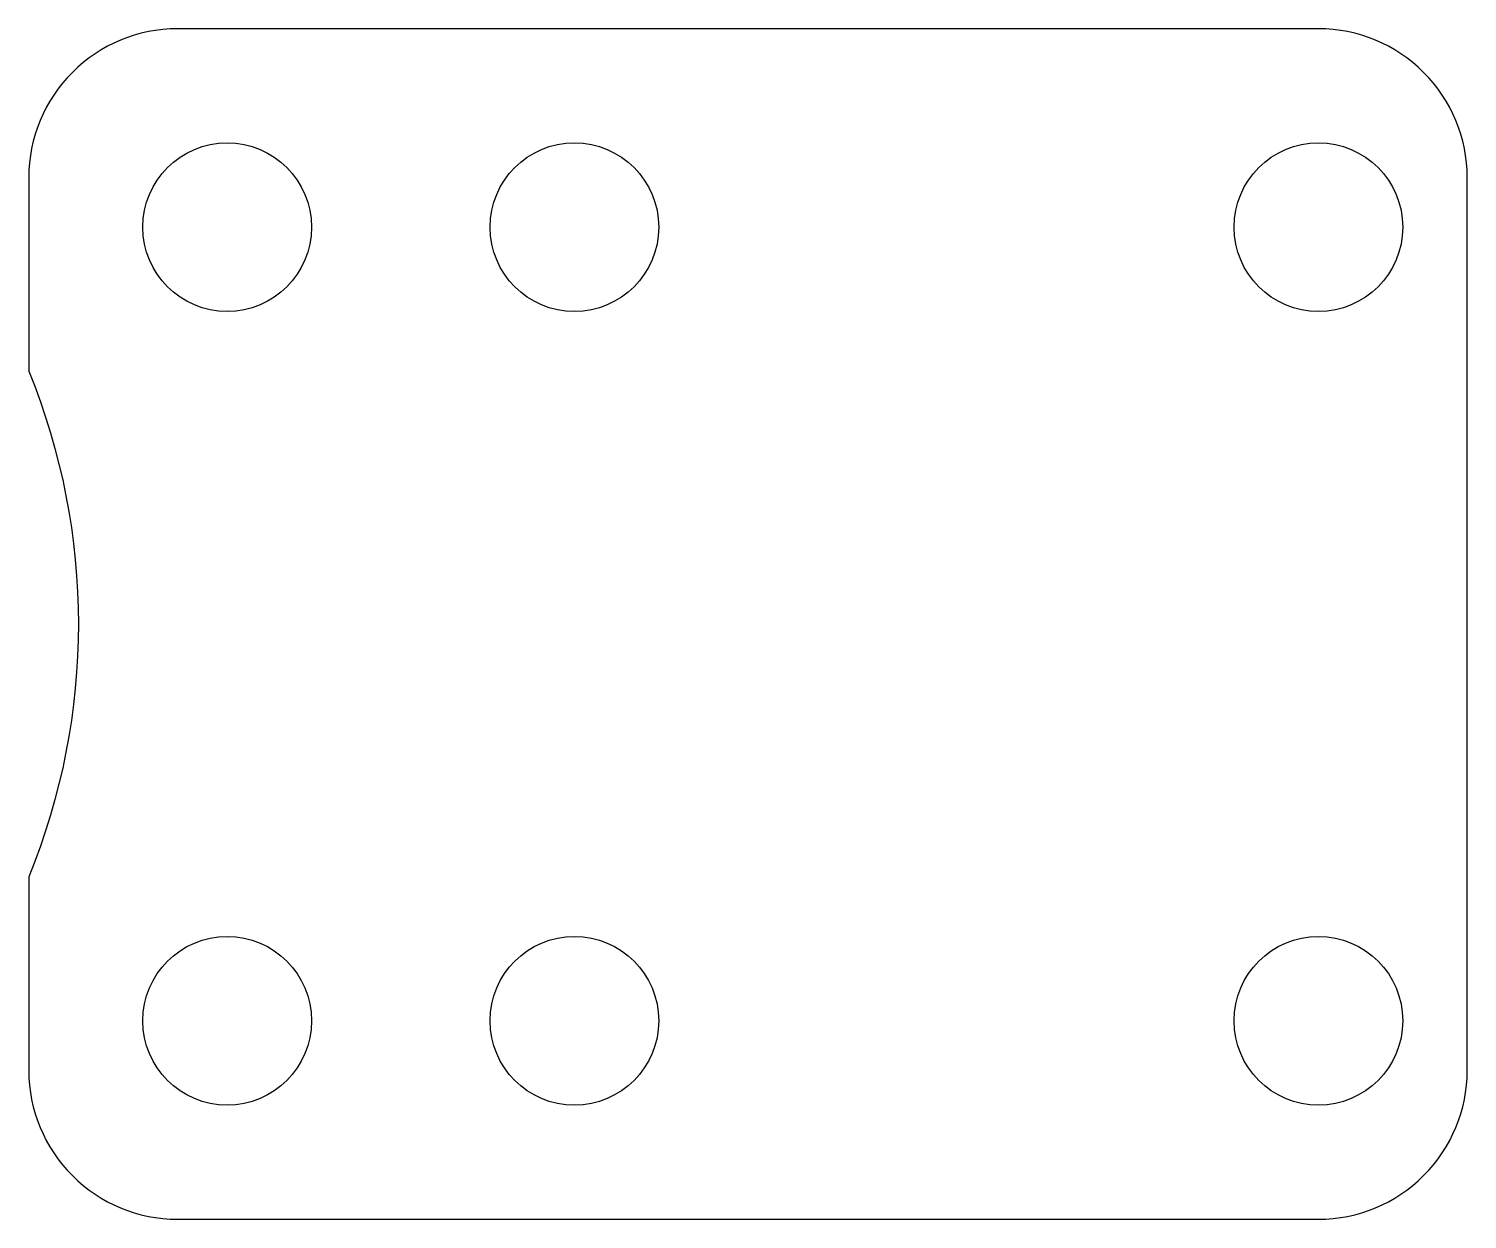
# Model space of a CAD drawing. Header units: millimetres. Extents: x 12.5 to 41.5, y 12.5 to 36.5.
import ezdxf

# ---------------------------------------------------------------- set-up
doc = ezdxf.new("R2010")
doc.units = ezdxf.units.MM
doc.layers.get('0').update_dxf_attribs({"linetype": 'CONTINUOUS'})

msp = doc.modelspace()

# ---------------------------------------------------------------- linework, layer by layer
msp.add_lwpolyline([(15.5, 36.52, 0.414214), (12.5, 33.52), (12.5, 29.619, -0.196116), (12.5, 19.421), (12.5, 15.52, 0.414214), (15.5, 12.52), (38.5, 12.52, 0.414214), (41.5, 15.52), (41.5, 33.52, 0.414214), (38.5, 36.52)], format="xyb", close=True)
for centre in [(16.5, 32.52), (23.5, 32.52), (38.5, 32.52), (16.5, 16.52), (23.5, 16.52), (38.5, 16.52)]:
    msp.add_circle(centre, 1.7)

doc.saveas('drawing.dxf')
